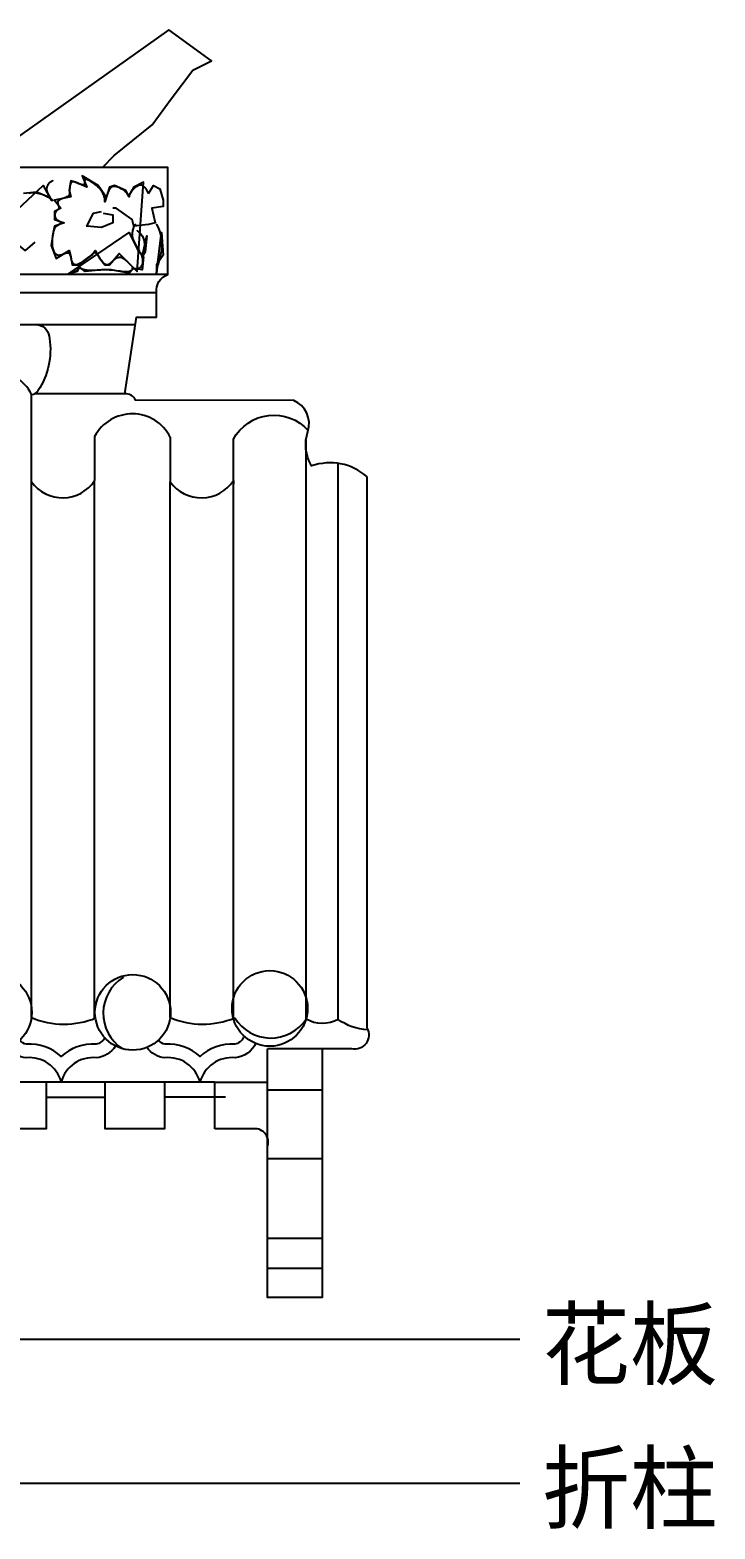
# Model space of a CAD drawing. Header units: metres. Extents: x 1709 to 7773, y 6392 to 11705.
# Drawn here: x 6761 to 7773, y 9490 to 11705 of the extents above; entities that cross this region are included whole.
import ezdxf

# ---------------------------------------------------------------- set-up
doc = ezdxf.new("R2010")
doc.units = ezdxf.units.M
for name, color, linetype in [('3', 3, 'Continuous'), ('4', 4, 'Continuous'), ('7', 7, 'Continuous'), ('DIM', 3, 'Continuous'), ('TEXT', 3, 'Continuous')]:
    doc.layers.add(name, color=color, linetype=linetype)
doc.dimstyles.get("Standard").update_dxf_attribs({"dimtxt": 2.5, "dimasz": 2.5, "dimexe": 1.25, "dimexo": 0.625, "dimtad": 1, "dimcen": 2.5, "dimazin": 3, "dimtfac": 1, "dimtmove": 0, "dimatfit": 3})

msp = doc.modelspace()

# ---------------------------------------------------------------- linework, layer by layer
at = {"layer": '3'}
for p, q in [((6948.1, 11316.95), (4550, 11316.95)), ((6916.61, 11269.42), (4550, 11269.42)), ((6900.88, 11167.49), (6767.7, 11167.49)), ((7150.63, 11157.9), (7150.63, 11157.9)), ((7168.87, 10243.35), (7168.87, 11099)), ((7216.52, 10242.87), (7216.52, 11064.64)), ((6763.18, 10245.69), (6763.18, 11037.28)), ((6856.45, 10244.4), (6856.45, 11039.22)), ((6968.18, 10245.69), (6968.18, 11037.28)), ((7061.45, 11039.22), (7061.45, 11034.08)), ((7061.45, 10244.4), (7061.45, 11034.08)), ((7111.75, 10054.36), (7111.75, 10199.36)), ((7192.77, 10199.36), (7111.75, 10199.36)), ((6785.06, 10150.42), (6697.45, 10150.42)), ((6959.65, 10150.42), (6872.04, 10150.42)), ((7034.12, 10150.42), (7111.75, 10150.42)), ((6785.06, 10128.23), (6872.04, 10128.23)), ((7049.72, 10128.23), (6959.65, 10128.23)), ((7192.77, 10138.15), (7111.75, 10138.15)), ((7192.77, 10036.75), (7111.75, 10036.75)), ((7192.77, 9919.13), (7111.75, 9919.13)), ((7111.75, 9875.46), (7192.77, 9875.46))]:
    msp.add_line(p, q, dxfattribs=at)
for points in [[(6773.22, 11269.42, -0.36), (6789.77, 11249.35, -0.19), (6772.65, 11172.11)], [(7259.86, 10227.71, -0.15), (7216.52, 10242.87, -0.26), (7168.87, 10243.35, -0.26)], [(6871.63, 10216.55, -0.25), (6858.54, 10206.28, 0.21), (6807.19, 10187.95, 0.21), (6755.85, 10206.28, -0.17), (6745.58, 10212.14)], [(7076.63, 10216.55, -0.25), (7063.54, 10206.28, 0.21), (7012.19, 10187.95, 0.21), (6960.85, 10206.28, -0.17), (6950.58, 10212.14)]]:
    msp.add_lwpolyline(points, format="xyb", dxfattribs=at)
for centre, radius, start, end in [((6763.81, 11176.64), 9.94, 266.97, 332.91), ((6811.4, 10359.49), 123.59, 247.04, 292.37), ((7016.4, 10359.49), 123.59, 247.04, 292.37), ((7116.74, 10278), 62.6, 211.61, 326.39)]:
    msp.add_arc(centre, radius, start, end, dxfattribs=at)
at = {"layer": '4'}
for p, q in [((6763.18, 11037.28), (6763.28, 11166.71)), ((6856.45, 11104.52), (6856.45, 11039.22)), ((6968.28, 11103.38), (6968.18, 11037.28)), ((7258.69, 11045.25), (7258.69, 10230)), ((6872.04, 10150.42), (6785.06, 10150.42)), ((7034.12, 10150.42), (6959.65, 10150.42)), ((7034.12, 10081.33), (7034.12, 10150.42))]:
    msp.add_line(p, q, dxfattribs=at)
for points in [[(7258.69, 11045.25, 0.27), (7177.09, 11060.86, -0.22), (7171.66, 11111.96, 0.38), (7150.63, 11157.9), (6917.11, 11158.12, 0.31), (6900.88, 11167.49), (6918.4, 11281.02), (6948.1, 11281.02), (6948.1, 11317.28, -0.37), (6964.87, 11343.69), (6964.87, 11502.04), (6868.07, 11502.04), (6885.6, 11519.56), (6941.72, 11565.11), (6969.78, 11603.65), (7001.35, 11645.7), (7029.41, 11659.72), (6966.28, 11705.27), (6714.41, 11527.04)], [(7061.45, 11036.65), (7061.45, 11100.43, -0.52), (7172.07, 11113.39, -0.52)], [(7258.69, 10230, -0.65), (7236.65, 10199.36), (7192.77, 10199.36), (7192.77, 9831.8), (7111.75, 9831.8), (7111.75, 10054.36, 0.55), (7091.5, 10081.33), (7034.12, 10081.33)], [(6887.34, 10203.65, -0.23), (6859.02, 10186.17, 0.37), (6807.19, 10150.42, 0.37), (6755.37, 10186.17, -0.21), (6728.55, 10201.45)], [(7094.87, 10208.36, -0.27), (7064.02, 10186.17, 0.37), (7012.19, 10150.42, 0.37), (6960.37, 10186.17, -0.21), (6933.55, 10201.45)]]:
    msp.add_lwpolyline(points, format="xyb", dxfattribs=at)
for points in [[(6785.06, 10150.42), (6785.06, 10081.39), (6697.45, 10081.39), (6697.45, 10150.42)], [(6959.65, 10150.42), (6959.65, 10081.39), (6872.04, 10081.39), (6872.04, 10150.42)]]:
    msp.add_lwpolyline(points, dxfattribs=at)
for centre in [(6707.87, 10253.32), (6912.87, 10253.32), (7115.31, 10259.14)]:
    msp.add_circle(centre, 55.84, dxfattribs=at)
for centre, radius, start, end in [((6707.07, 11138.26), 63, 26.85, 151.98), ((6912.07, 11074.92), 63, 26.85, 151.98), ((6809.14, 11070.52), 56.72, 215.88, 326.51), ((7014.14, 11070.52), 56.72, 215.88, 326.51), ((6931.72, 10251.89), 62.6, 121.61, 236.39)]:
    msp.add_arc(centre, radius, start, end, dxfattribs=at)
at = {"layer": '7'}
for p, q in [((6868.07, 11502.04), (6004.1, 11502.04)), ((6964.87, 11343.69), (6004.1, 11343.69))]:
    msp.add_line(p, q, dxfattribs=at)
for points in [[(6794.76, 11482.51), (6794.76, 11482.51), (6790.27, 11479.67), (6787.43, 11476.59), (6785.96, 11473.39), (6785.6, 11470.17), (6786.06, 11467.03), (6787.09, 11464.08), (6788.41, 11461.43), (6789.76, 11459.17), (6790.92, 11457.4), (6791.84, 11456.07), (6792.54, 11455.15), (6793.03, 11454.56), (6793.33, 11454.27), (6793.44, 11454.21), (6793.38, 11454.33), (6793.16, 11454.59), (6792.78, 11454.92), (6792.26, 11455.33), (6791.59, 11455.8), (6790.76, 11456.33), (6789.79, 11456.92), (6788.67, 11457.56), (6787.39, 11458.25), (6785.97, 11458.97), (6784.4, 11459.74), (6782.69, 11460.51), (6780.87, 11461.28), (6778.93, 11462.02), (6776.9, 11462.69), (6774.8, 11463.29), (6772.62, 11463.79), (6770.4, 11464.16), (6768.14, 11464.38), (6765.87, 11464.45), (6763.62, 11464.36), (6761.41, 11464.11), (6759.28, 11463.69)], [(6936.12, 11463.36), (6936.12, 11463.36), (6933.43, 11468.73), (6930.76, 11472.43), (6928.16, 11474.69), (6925.63, 11475.75), (6923.22, 11475.85), (6920.95, 11475.23), (6918.85, 11474.11), (6916.95, 11472.74), (6915.26, 11471.31), (6913.78, 11469.89), (6912.51, 11468.48), (6911.41, 11467.13), (6910.48, 11465.84), (6909.7, 11464.63), (6909.07, 11463.53), (6908.56, 11462.56), (6908.17, 11461.74), (6907.86, 11461.07), (6907.61, 11460.57), (6907.41, 11460.22), (6907.23, 11460.04), (6907.05, 11460.04), (6906.83, 11460.21), (6906.57, 11460.57), (6906.23, 11461.11), (6905.8, 11461.8), (6905.27, 11462.63), (6904.62, 11463.56), (6903.84, 11464.57), (6902.92, 11465.62), (6901.83, 11466.69), (6900.58, 11467.75), (6899.14, 11468.78), (6897.56, 11469.75), (6895.88, 11470.66), (6894.14, 11471.49), (6892.38, 11472.23), (6890.64, 11472.86), (6888.96, 11473.36), (6887.4, 11473.73), (6885.97, 11473.96), (6884.68, 11474.01), (6883.5, 11473.87), (6882.41, 11473.53), (6881.39, 11472.97), (6880.44, 11472.16), (6879.51, 11471.09), (6878.61, 11469.75), (6877.72, 11468.12), (6876.84, 11466.29), (6875.98, 11464.35), (6875.17, 11462.41), (6874.41, 11460.57), (6873.73, 11458.92), (6873.13, 11457.56), (6872.62, 11456.58), (6872.22, 11456.07), (6871.91, 11455.99), (6871.63, 11456.29), (6871.38, 11456.93), (6871.1, 11457.85), (6870.77, 11458.99), (6870.36, 11460.32), (6869.83, 11461.77), (6869.15, 11463.3), (6868.32, 11464.9), (6867.32, 11466.55), (6866.13, 11468.25), (6864.77, 11469.99), (6863.2, 11471.75), (6861.43, 11473.54), (6859.45, 11475.33), (6857.25, 11477.11), (6854.92, 11478.84), (6852.55, 11480.44), (6850.21, 11481.86), (6848.01, 11483.04), (6846.02, 11483.91), (6844.35, 11484.42), (6843.07, 11484.51), (6842.25, 11484.13), (6841.81, 11483.38), (6841.63, 11482.35), (6841.63, 11481.16), (6841.67, 11479.92), (6841.67, 11478.73), (6841.51, 11477.69), (6841.08, 11476.93), (6840.3, 11476.5), (6839.22, 11476.4), (6837.89, 11476.56), (6836.38, 11476.93), (6834.77, 11477.44), (6833.1, 11478.05), (6831.46, 11478.69), (6829.9, 11479.32), (6828.47, 11479.88), (6827.19, 11480.34), (6826.04, 11480.67), (6825, 11480.86), (6824.09, 11480.89), (6823.27, 11480.72), (6822.55, 11480.34), (6821.91, 11479.72), (6821.35, 11478.85), (6820.86, 11477.75), (6820.45, 11476.49), (6820.11, 11475.08), (6819.85, 11473.58), (6819.66, 11472.03), (6819.55, 11470.47), (6819.51, 11468.95), (6819.54, 11467.49), (6819.58, 11466.1), (6819.58, 11464.8), (6819.46, 11463.56), (6819.18, 11462.4), (6818.67, 11461.32), (6817.87, 11460.31), (6816.72, 11459.37), (6815.18, 11458.51), (6813.36, 11457.7), (6811.35, 11456.91), (6809.28, 11456.13), (6807.27, 11455.33), (6805.43, 11454.49), (6803.88, 11453.59), (6802.74, 11452.59), (6802.09, 11451.49), (6801.86, 11450.31), (6801.94, 11449.07), (6802.24, 11447.8), (6802.66, 11446.54), (6803.08, 11445.3), (6803.41, 11444.12), (6803.54, 11443.02), (6803.4, 11442.02), (6803.02, 11441.11), (6802.45, 11440.25), (6801.74, 11439.43), (6800.97, 11438.6), (6800.17, 11437.74), (6799.41, 11436.83), (6798.75, 11435.84), (6798.23, 11434.74), (6797.86, 11433.56), (6797.67, 11432.32), (6797.65, 11431.05), (6797.82, 11429.78), (6798.19, 11428.54), (6798.76, 11427.36), (6799.55, 11426.26), (6800.54, 11425.27), (6801.68, 11424.37), (6802.87, 11423.56), (6804.04, 11422.82), (6805.09, 11422.14), (6805.95, 11421.49), (6806.52, 11420.88), (6806.74, 11420.28), (6806.52, 11419.68), (6805.94, 11419.06), (6805.07, 11418.42), (6803.99, 11417.74), (6802.78, 11417), (6801.51, 11416.18), (6800.28, 11415.29), (6799.15, 11414.3), (6798.19, 11413.19), (6797.39, 11411.98), (6796.74, 11410.67), (6796.2, 11409.26), (6795.76, 11407.75), (6795.39, 11406.16), (6795.06, 11404.48), (6794.76, 11402.73), (6794.46, 11400.89), (6794.18, 11398.99), (6793.94, 11397.03), (6793.76, 11395), (6793.65, 11392.91), (6793.63, 11390.78), (6793.73, 11388.6), (6793.96, 11386.37), (6794.33, 11384.12), (6794.86, 11381.9), (6795.55, 11379.77), (6796.4, 11377.79), (6797.42, 11376.05), (6798.62, 11374.59), (6799.99, 11373.49), (6801.54, 11372.81), (6803.28, 11372.58), (6805.14, 11372.75), (6807.08, 11373.19), (6809.03, 11373.81), (6810.95, 11374.5), (6812.77, 11375.16), (6814.45, 11375.7), (6815.92, 11376), (6817.14, 11375.99), (6818.13, 11375.68), (6818.93, 11375.1), (6819.56, 11374.3), (6820.06, 11373.32), (6820.47, 11372.18), (6820.81, 11370.94), (6821.11, 11369.62), (6821.41, 11368.26), (6821.73, 11366.89), (6822.07, 11365.54), (6822.46, 11364.23), (6822.9, 11363), (6823.41, 11361.87), (6824.01, 11360.88), (6824.7, 11360.04), (6825.51, 11359.39), (6826.43, 11358.93), (6827.48, 11358.66), (6828.65, 11358.6), (6829.95, 11358.74), (6831.39, 11359.09), (6832.96, 11359.66), (6834.69, 11360.44), (6836.55, 11361.44), (6838.52, 11362.63), (6840.54, 11363.95), (6842.57, 11365.38), (6844.57, 11366.86), (6846.48, 11368.35), (6848.26, 11369.82), (6849.86, 11371.21), (6851.25, 11372.5), (6852.45, 11373.65), (6853.49, 11374.64), (6854.4, 11375.45), (6855.22, 11376.05), (6855.98, 11376.43), (6856.71, 11376.55), (6857.45, 11376.4), (6858.22, 11375.96), (6859.02, 11375.26), (6859.84, 11374.34), (6860.69, 11373.26), (6861.56, 11372.04), (6862.45, 11370.73), (6863.34, 11369.38), (6864.24, 11368.02), (6865.14, 11366.7), (6866.03, 11365.42), (6866.93, 11364.21), (6867.83, 11363.08), (6868.73, 11362.05), (6869.63, 11361.12), (6870.53, 11360.31), (6871.43, 11359.64), (6872.33, 11359.12), (6873.24, 11358.76), (6874.18, 11358.58), (6875.17, 11358.6), (6876.21, 11358.81), (6877.32, 11359.25), (6878.52, 11359.92), (6879.81, 11360.84), (6881.21, 11362), (6882.71, 11363.33), (6884.3, 11364.74), (6885.95, 11366.13), (6887.66, 11367.4), (6889.41, 11368.47), (6891.19, 11369.24), (6892.99, 11369.62), (6894.81, 11369.51), (6896.77, 11368.84), (6899.01, 11367.52), (6901.67, 11365.48), (6904.9, 11362.63), (6908.82, 11358.9), (6913.59, 11354.21), (6919.34, 11348.47), (6928.93, 11480.12), (6914.55, 11472.94), (6907.36, 11460.97), (6907.36, 11458.58), (6902.57, 11468.15), (6885.8, 11475.33), (6878.61, 11472.94), (6871.43, 11451.39), (6871.43, 11460.97), (6861.84, 11475.33), (6837.88, 11489.69), (6845.07, 11472.94), (6828.3, 11480.12), (6821.11, 11482.51), (6818.71, 11468.15), (6821.11, 11458.58), (6797.15, 11453.79), (6806.74, 11441.82), (6797.15, 11437.03), (6797.15, 11425.07), (6811.53, 11420.28), (6797.15, 11415.49), (6794.76, 11403.52), (6792.36, 11386.77), (6799.55, 11367.62), (6818.71, 11379.59), (6821.11, 11370.02), (6823.51, 11358.05), (6833.09, 11358.05), (6852.26, 11372.41), (6857.05, 11379.59), (6864.24, 11367.62), (6871.43, 11358.05), (6878.61, 11358.05), (6892.99, 11374.8), (6902.57, 11365.23), (6919.34, 11348.47)], [(6643.81, 11348.47), (6780.38, 11475.33), (6792.36, 11453.79), (6794.76, 11453.79), (6787.57, 11458.58), (6770.8, 11465.76), (6751.63, 11463.36)], [(6936.12, 11463.36), (6943.3, 11475.33), (6952.89, 11470.54), (6957.68, 11453.79), (6957.68, 11444.21), (6940.91, 11441.82), (6945.7, 11420.28), (6936.12, 11417.89), (6914.55, 11415.49), (6912.16, 11425.07), (6888.2, 11441.82), (6883.41, 11441.82)], [(6869.03, 11434.64), (6883.41, 11432.25), (6883.41, 11420.28), (6866.63, 11413.1), (6845.07, 11415.49), (6854.65, 11434.64), (6866.63, 11437.03)], [(6916.95, 11417.89), (6916.95, 11417.89), (6914.05, 11413.41), (6912.42, 11408.97), (6911.84, 11404.63), (6912.13, 11400.43), (6913.09, 11396.42), (6914.51, 11392.64), (6916.19, 11389.14), (6917.95, 11385.97), (6919.6, 11383.16), (6921.12, 11380.66), (6922.49, 11378.41), (6923.71, 11376.35), (6924.77, 11374.42), (6925.67, 11372.56), (6926.39, 11370.72), (6926.93, 11368.82), (6927.29, 11366.83), (6927.46, 11364.78), (6927.44, 11362.73), (6927.23, 11360.74), (6926.84, 11358.86), (6926.26, 11357.15), (6925.49, 11355.66), (6924.54, 11354.46), (6923.4, 11353.57), (6922.13, 11352.97), (6920.78, 11352.6), (6919.39, 11352.41), (6918.03, 11352.36), (6916.73, 11352.38), (6915.55, 11352.43), (6914.55, 11352.46), (6913.76, 11352.43), (6913.15, 11352.32), (6912.7, 11352.15), (6912.36, 11351.91), (6912.09, 11351.63), (6911.86, 11351.28), (6911.63, 11350.9), (6911.36, 11350.47), (6911.02, 11350), (6910.57, 11349.53), (6909.97, 11349.06), (6909.21, 11348.62), (6908.24, 11348.24), (6907.03, 11347.94), (6905.55, 11347.75), (6903.77, 11347.68), (6901.67, 11347.75), (6899.29, 11347.94), (6896.71, 11348.22), (6893.99, 11348.57), (6891.19, 11348.96), (6888.38, 11349.36), (6885.63, 11349.74), (6883.01, 11350.07), (6880.55, 11350.33), (6878.23, 11350.52), (6876.02, 11350.65), (6873.87, 11350.72), (6871.74, 11350.73), (6869.58, 11350.69), (6867.36, 11350.6), (6865.04, 11350.47), (6862.57, 11350.3), (6860.01, 11350.13), (6857.39, 11349.96), (6854.75, 11349.82), (6852.16, 11349.74), (6849.65, 11349.74), (6847.27, 11349.84), (6845.07, 11350.07), (6843.08, 11350.43), (6841.3, 11350.9), (6839.72, 11351.4), (6838.31, 11351.89), (6837.05, 11352.32), (6835.95, 11352.62), (6834.96, 11352.76), (6834.09, 11352.66), (6833.28, 11352.3), (6832.41, 11351.68), (6831.29, 11350.82), (6829.77, 11349.75), (6827.68, 11348.47), (6824.85, 11347.02), (6821.12, 11345.42), (6816.32, 11343.69), (6907.36, 11405.92), (6919.34, 11381.98), (6928.93, 11370.02), (6926.53, 11350.87), (6912.16, 11353.26), (6912.16, 11350.87), (6907.36, 11346.08), (6881.01, 11350.87), (6866.63, 11350.87), (6842.67, 11348.47), (6833.09, 11355.65), (6830.69, 11348.47), (6816.32, 11343.69)], [(6948.1, 11417.89), (6948.1, 11417.89), (6950.52, 11413.19), (6952.41, 11408.16), (6953.81, 11402.91), (6954.76, 11397.54), (6955.28, 11392.17), (6955.42, 11386.92), (6955.21, 11381.89), (6954.68, 11377.2), (6953.89, 11372.91), (6952.9, 11368.97), (6951.81, 11365.25), (6950.72, 11361.64), (6949.71, 11358.03), (6948.87, 11354.31), (6948.3, 11350.36), (6948.1, 11346.08), (6955.28, 11405.92), (6957.68, 11372.41), (6948.1, 11358.05), (6948.1, 11346.08)], [(6768.4, 11391.56), (6754.02, 11379.59), (6742.04, 11389.16)], [(6919.34, 11408.31), (6919.34, 11408.31), (6923.98, 11404.9), (6927.21, 11400.31), (6929.2, 11394.93), (6930.13, 11389.16), (6930.15, 11383.39), (6929.45, 11378.02), (6928.19, 11373.43), (6926.53, 11370.02), (6933.72, 11401.13), (6931.32, 11377.2), (6926.53, 11370.02)]]:
    msp.add_lwpolyline(points, dxfattribs=at)

# ---------------------------------------------------------------- texts
at = {"layer": 'TEXT'}
for s, p in [('花板', (7517.37, 9713.29)), ('折柱', (7517.37, 9500.52))]:
    msp.add_text(s, height=100, dxfattribs=at).set_placement(p)

# ---------------------------------------------------------------- leaders
at = {"layer": 'DIM'}
for points in [[(6071, 9770.32), (7484.71, 9770.32)], [(5677.29, 9757.43), (5677.29, 9557.54), (7484.71, 9557.54)]]:
    msp.add_leader(points, dimstyle='Standard', dxfattribs=at)

doc.saveas('drawing.dxf')
